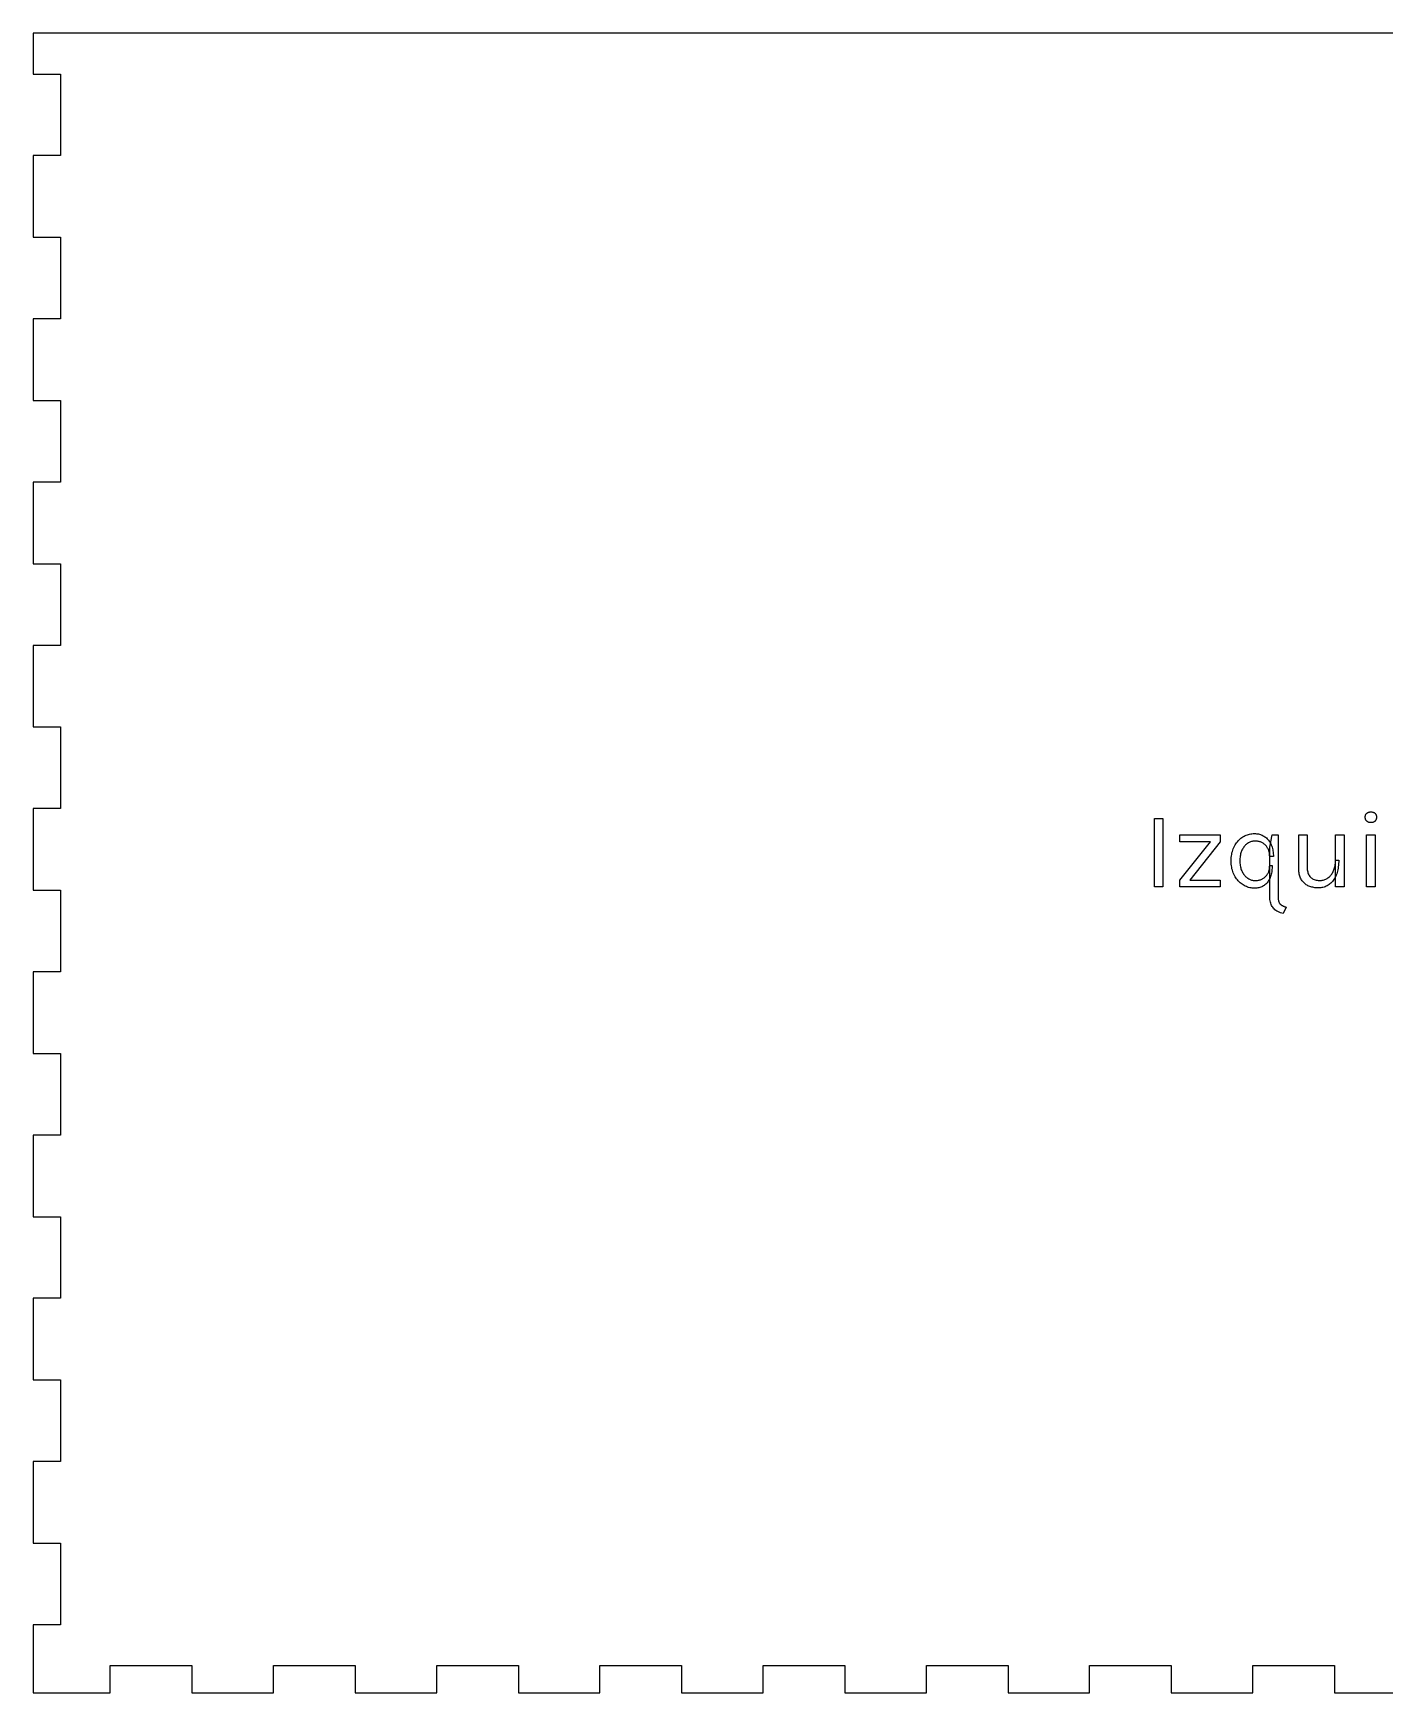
# Model space of a CAD drawing. Header units: millimetres. Extents: x 0 to 1206, y 0 to 1040.
# Drawn here: x 0 to 149, y 671 to 854 of the extents above; entities that cross this region are included whole.
import ezdxf

# ---------------------------------------------------------------- set-up
doc = ezdxf.new("R2010")
doc.units = ezdxf.units.MM
doc.layers.get('0').update_dxf_attribs({"linetype": 'CONTINUOUS'})

msp = doc.modelspace()

# ---------------------------------------------------------------- linework, layer by layer
for p, q in [((3, 854), (0, 854)), ((0, 854), (0, 849.5)), ((293, 854), (3, 854)), ((0, 849.5), (3, 849.5)), ((3, 849.5), (3, 840.5)), ((3, 840.5), (0, 840.5)), ((0, 840.5), (0, 831.5)), ((0, 831.5), (3, 831.5)), ((3, 831.5), (3, 822.5)), ((3, 822.5), (0, 822.5)), ((0, 822.5), (0, 813.5)), ((0, 813.5), (3, 813.5)), ((3, 813.5), (3, 804.5)), ((3, 804.5), (0, 804.5)), ((0, 804.5), (0, 795.5)), ((0, 795.5), (3, 795.5)), ((3, 795.5), (3, 786.5)), ((3, 786.5), (0, 786.5)), ((0, 786.5), (0, 777.5)), ((0, 777.5), (3, 777.5)), ((3, 777.5), (3, 768.5)), ((3, 768.5), (0, 768.5)), ((0, 768.5), (0, 759.5)), ((123.649, 759.866), (123.649, 767.402)), ((123.649, 767.402), (124.585, 767.402)), ((124.585, 767.402), (124.585, 759.866)), ((146.887, 767.558), (146.889, 767.61)), ((146.889, 767.505), (146.887, 767.558)), ((146.887, 767.558), (146.887, 767.558)), ((146.889, 767.61), (146.894, 767.659)), ((146.894, 767.454), (146.889, 767.505)), ((146.894, 767.659), (146.902, 767.707)), ((146.902, 767.405), (146.894, 767.454)), ((146.902, 767.707), (146.914, 767.752)), ((146.914, 767.359), (146.902, 767.405)), ((146.914, 767.752), (146.929, 767.795)), ((146.929, 767.314), (146.914, 767.359)), ((146.929, 767.795), (146.947, 767.836)), ((146.947, 767.272), (146.929, 767.314)), ((146.947, 767.836), (146.969, 767.875)), ((146.969, 767.231), (146.947, 767.272)), ((146.969, 767.875), (146.995, 767.911)), ((146.995, 767.193), (146.969, 767.231)), ((146.995, 767.911), (147.023, 767.946)), ((147.023, 767.157), (146.995, 767.193)), ((147.023, 767.946), (147.055, 767.978)), ((147.055, 767.123), (147.023, 767.157)), ((147.055, 767.978), (147.09, 768.008)), ((147.09, 767.092), (147.055, 767.123)), ((147.09, 768.008), (147.127, 768.034)), ((147.127, 767.064), (147.09, 767.092)), ((147.127, 768.034), (147.167, 768.058)), ((147.167, 767.039), (147.127, 767.064)), ((147.167, 768.058), (147.209, 768.078)), ((147.209, 767.017), (147.167, 767.039)), ((147.209, 768.078), (147.253, 768.095)), ((147.253, 766.999), (147.209, 767.017)), ((147.253, 768.095), (147.3, 768.109)), ((147.3, 766.984), (147.253, 766.999)), ((147.3, 768.109), (147.349, 768.12)), ((147.349, 766.973), (147.3, 766.984)), ((147.349, 768.12), (147.401, 768.128)), ((147.401, 766.965), (147.349, 766.973)), ((147.401, 768.128), (147.455, 768.132)), ((147.455, 766.96), (147.401, 766.965)), ((147.455, 768.132), (147.511, 768.134)), ((147.511, 766.958), (147.455, 766.96)), ((147.511, 768.134), (147.511, 768.134)), ((147.511, 768.134), (147.567, 768.132)), ((147.567, 766.96), (147.511, 766.958)), ((147.511, 766.958), (147.511, 766.958)), ((147.511, 766.958), (147.511, 766.958)), ((147.567, 768.132), (147.621, 768.128)), ((147.621, 766.965), (147.567, 766.96)), ((147.621, 768.128), (147.673, 768.12)), ((147.673, 766.973), (147.621, 766.965)), ((147.673, 768.12), (147.722, 768.109)), ((147.722, 766.984), (147.673, 766.973)), ((147.722, 768.109), (147.769, 768.095)), ((147.769, 766.999), (147.722, 766.984)), ((147.769, 768.095), (147.813, 768.078)), ((147.813, 767.017), (147.769, 766.999)), ((147.813, 768.078), (147.855, 768.058)), ((147.855, 767.039), (147.813, 767.017)), ((147.855, 768.058), (147.895, 768.034)), ((147.895, 767.064), (147.855, 767.039)), ((147.895, 768.034), (147.932, 768.008)), ((147.932, 767.092), (147.895, 767.064)), ((147.932, 768.008), (147.967, 767.978)), ((147.967, 767.123), (147.932, 767.092)), ((147.967, 767.978), (147.999, 767.946)), ((147.999, 767.157), (147.967, 767.123)), ((147.999, 767.946), (148.027, 767.911)), ((148.027, 767.193), (147.999, 767.157)), ((148.027, 767.911), (148.053, 767.875)), ((148.053, 767.231), (148.027, 767.193)), ((148.053, 767.875), (148.075, 767.836)), ((148.075, 767.272), (148.053, 767.231)), ((148.075, 767.836), (148.093, 767.795)), ((148.093, 767.314), (148.075, 767.272)), ((148.093, 767.795), (148.108, 767.752)), ((148.108, 767.359), (148.093, 767.314)), ((148.108, 767.752), (148.12, 767.707)), ((148.12, 767.405), (148.108, 767.359)), ((148.12, 767.707), (148.128, 767.659)), ((148.128, 767.454), (148.12, 767.405)), ((148.128, 767.659), (148.133, 767.61)), ((148.133, 767.505), (148.128, 767.454)), ((148.133, 767.61), (148.135, 767.558)), ((148.135, 767.558), (148.133, 767.505)), ((148.135, 767.558), (148.135, 767.558)), ((126.433, 764.846), (126.433, 765.602)), ((126.433, 765.602), (130.873, 765.602)), ((130.873, 765.602), (130.873, 764.846)), ((132.787, 764.842), (132.879, 764.948)), ((132.879, 764.948), (132.976, 765.048)), ((132.976, 765.048), (133.077, 765.142)), ((133.077, 765.142), (133.183, 765.23)), ((133.183, 765.23), (133.293, 765.311)), ((133.293, 765.311), (133.408, 765.386)), ((133.408, 765.386), (133.526, 765.454)), ((133.526, 765.454), (133.645, 765.516)), ((133.645, 765.516), (133.766, 765.57)), ((133.766, 765.57), (133.889, 765.616)), ((133.889, 765.616), (134.013, 765.656)), ((134.013, 765.656), (134.139, 765.688)), ((134.139, 765.688), (134.267, 765.714)), ((134.267, 765.714), (134.396, 765.732)), ((134.396, 765.732), (134.527, 765.742)), ((134.527, 765.742), (134.659, 765.746)), ((134.659, 765.746), (134.659, 765.746)), ((134.659, 765.746), (134.775, 765.743)), ((134.775, 765.743), (134.89, 765.734)), ((134.89, 765.734), (135.002, 765.72)), ((135.002, 765.72), (135.112, 765.7)), ((135.112, 765.7), (135.219, 765.674)), ((135.219, 765.674), (135.325, 765.642)), ((135.325, 765.642), (135.428, 765.605)), ((135.428, 765.605), (135.529, 765.562)), ((135.529, 765.562), (135.627, 765.513)), ((135.627, 765.513), (135.724, 765.458)), ((135.724, 765.458), (135.817, 765.398)), ((135.817, 765.398), (135.907, 765.332)), ((135.907, 765.332), (135.992, 765.26)), ((135.992, 765.26), (136.074, 765.183)), ((136.074, 765.183), (136.151, 765.1)), ((136.151, 765.1), (136.225, 765.012)), ((136.225, 765.012), (136.295, 764.918)), ((136.351, 764.258), (136.639, 765.602)), ((136.639, 765.602), (137.275, 765.602)), ((137.275, 765.602), (137.275, 758.894)), ((139.549, 761.966), (139.549, 765.614)), ((139.549, 765.614), (140.485, 765.614)), ((140.485, 765.614), (140.485, 762.038)), ((143.617, 759.866), (143.617, 765.614)), ((143.617, 765.614), (144.553, 765.614)), ((144.553, 765.614), (144.553, 759.866)), ((147.043, 759.866), (147.043, 765.614)), ((147.043, 765.614), (147.979, 765.614)), ((147.979, 765.614), (147.979, 759.866)), ((126.433, 760.622), (129.817, 764.846)), ((129.817, 764.846), (126.433, 764.846)), ((130.873, 764.846), (127.537, 760.622)), ((132.107, 762.931), (132.117, 763.11)), ((132.117, 763.11), (132.135, 763.284)), ((132.135, 763.284), (132.161, 763.453)), ((132.161, 763.453), (132.193, 763.616)), ((132.193, 763.616), (132.233, 763.774)), ((132.233, 763.774), (132.279, 763.927)), ((132.279, 763.927), (132.333, 764.075)), ((132.333, 764.075), (132.395, 764.217)), ((132.395, 764.217), (132.463, 764.354)), ((132.463, 764.354), (132.537, 764.485)), ((132.537, 764.485), (132.616, 764.61)), ((132.616, 764.61), (132.699, 764.729)), ((132.699, 764.729), (132.787, 764.842)), ((133.084, 763.139), (133.072, 763.012)), ((133.1, 763.262), (133.084, 763.139)), ((133.121, 763.38), (133.1, 763.262)), ((133.147, 763.496), (133.121, 763.38)), ((133.178, 763.607), (133.147, 763.496)), ((133.213, 763.714), (133.178, 763.607)), ((133.253, 763.817), (133.213, 763.714)), ((133.297, 763.916), (133.253, 763.817)), ((133.345, 764.011), (133.297, 763.916)), ((133.397, 764.101), (133.345, 764.011)), ((133.451, 764.187), (133.397, 764.101)), ((133.509, 764.268), (133.451, 764.187)), ((133.57, 764.345), (133.509, 764.268)), ((133.634, 764.417), (133.57, 764.345)), ((133.701, 764.485), (133.634, 764.417)), ((133.771, 764.548), (133.701, 764.485)), ((133.845, 764.606), (133.771, 764.548)), ((133.921, 764.66), (133.845, 764.606)), ((134, 764.709), (133.921, 764.66)), ((134.08, 764.753), (134, 764.709)), ((134.162, 764.792), (134.08, 764.753)), ((134.245, 764.825), (134.162, 764.792)), ((134.331, 764.854), (134.245, 764.825)), ((134.417, 764.877), (134.331, 764.854)), ((134.505, 764.895), (134.417, 764.877)), ((134.595, 764.908), (134.505, 764.895)), ((134.686, 764.915), (134.595, 764.908)), ((134.779, 764.918), (134.686, 764.915)), ((134.86, 764.916), (134.779, 764.918)), ((134.779, 764.918), (134.779, 764.918)), ((134.94, 764.91), (134.86, 764.916)), ((135.019, 764.9), (134.94, 764.91)), ((135.098, 764.886), (135.019, 764.9)), ((135.175, 764.869), (135.098, 764.886)), ((135.251, 764.847), (135.175, 764.869)), ((135.327, 764.821), (135.251, 764.847)), ((135.401, 764.791), (135.327, 764.821)), ((135.475, 764.758), (135.401, 764.791)), ((135.547, 764.72), (135.475, 764.758)), ((135.618, 764.679), (135.547, 764.72)), ((135.685, 764.633), (135.618, 764.679)), ((135.751, 764.585), (135.685, 764.633)), ((135.813, 764.532), (135.751, 764.585)), ((135.873, 764.476), (135.813, 764.532)), ((135.929, 764.417), (135.873, 764.476)), ((135.983, 764.353), (135.929, 764.417)), ((136.035, 764.286), (135.983, 764.353)), ((136.083, 764.215), (136.035, 764.286)), ((136.129, 764.141), (136.083, 764.215)), ((136.171, 764.063), (136.129, 764.141)), ((136.209, 763.982), (136.171, 764.063)), ((136.242, 763.896), (136.209, 763.982)), ((136.271, 763.808), (136.242, 763.896)), ((136.296, 763.716), (136.271, 763.808)), ((136.295, 764.918), (136.36, 764.819)), ((136.315, 763.62), (136.296, 763.716)), ((136.331, 763.521), (136.315, 763.62)), ((136.342, 763.418), (136.331, 763.521)), ((136.349, 763.312), (136.342, 763.418)), ((136.351, 763.202), (136.349, 763.312)), ((136.351, 758.954), (136.351, 764.258)), ((136.759, 763.202), (136.351, 763.202)), ((136.36, 764.819), (136.422, 764.714)), ((136.422, 764.714), (136.48, 764.603)), ((136.48, 764.603), (136.533, 764.487)), ((136.533, 764.487), (136.58, 764.366)), ((136.58, 764.366), (136.622, 764.239)), ((136.622, 764.239), (136.659, 764.107)), ((136.659, 764.107), (136.689, 763.969)), ((136.689, 763.969), (136.714, 763.826)), ((136.714, 763.826), (136.734, 763.678)), ((136.734, 763.678), (136.748, 763.525)), ((136.748, 763.525), (136.756, 763.366)), ((136.756, 763.366), (136.759, 763.202)), ((136.759, 763.202), (136.759, 763.202)), ((132.103, 762.746), (132.107, 762.931)), ((132.107, 762.559), (132.103, 762.746)), ((132.103, 762.746), (132.103, 762.746)), ((132.118, 762.378), (132.107, 762.559)), ((132.136, 762.202), (132.118, 762.378)), ((132.161, 762.031), (132.136, 762.202)), ((132.194, 761.865), (132.161, 762.031)), ((132.234, 761.706), (132.194, 761.865)), ((132.281, 761.551), (132.234, 761.706)), ((132.335, 761.402), (132.281, 761.551)), ((132.397, 761.258), (132.335, 761.402)), ((133.065, 762.881), (133.063, 762.746)), ((133.063, 762.746), (133.063, 762.746)), ((133.063, 762.746), (133.065, 762.605)), ((133.072, 763.012), (133.065, 762.881)), ((133.065, 762.605), (133.073, 762.47)), ((133.073, 762.47), (133.085, 762.338)), ((133.085, 762.338), (133.103, 762.211)), ((133.103, 762.211), (133.125, 762.089)), ((133.125, 762.089), (133.153, 761.971)), ((133.153, 761.971), (133.185, 761.858)), ((133.185, 761.858), (133.222, 761.75)), ((133.222, 761.75), (133.265, 761.645)), ((133.265, 761.645), (133.312, 761.546)), ((133.312, 761.546), (133.363, 761.451)), ((133.363, 761.451), (133.417, 761.361)), ((133.417, 761.361), (133.475, 761.276)), ((136.08, 761.229), (136.126, 761.3)), ((136.126, 761.3), (136.169, 761.375)), ((136.169, 761.375), (136.207, 761.453)), ((136.207, 761.453), (136.241, 761.535)), ((136.241, 761.535), (136.27, 761.621)), ((136.27, 761.621), (136.295, 761.71)), ((136.295, 761.71), (136.315, 761.802)), ((136.315, 761.802), (136.331, 761.898)), ((136.331, 761.898), (136.342, 761.997)), ((136.342, 761.997), (136.349, 762.1)), ((136.349, 762.1), (136.351, 762.206)), ((136.351, 762.206), (136.351, 762.206)), ((136.351, 762.206), (136.627, 762.206)), ((136.547, 761.38), (136.518, 761.256)), ((136.572, 761.509), (136.547, 761.38)), ((136.591, 761.641), (136.572, 761.509)), ((136.607, 761.776), (136.591, 761.641)), ((136.618, 761.916), (136.607, 761.776)), ((136.625, 762.059), (136.618, 761.916)), ((136.627, 762.206), (136.625, 762.059)), ((139.552, 761.819), (139.549, 761.966)), ((139.549, 761.966), (139.549, 761.966)), ((139.549, 761.966), (139.549, 761.966)), ((139.56, 761.676), (139.552, 761.819)), ((139.573, 761.539), (139.56, 761.676)), ((139.592, 761.408), (139.573, 761.539)), ((139.617, 761.281), (139.592, 761.408)), ((139.646, 761.16), (139.617, 761.281)), ((140.485, 762.038), (140.489, 761.897)), ((140.489, 761.897), (140.499, 761.764)), ((140.499, 761.764), (140.517, 761.637)), ((140.517, 761.637), (140.541, 761.518)), ((140.541, 761.518), (140.573, 761.405)), ((140.573, 761.405), (140.611, 761.299)), ((140.611, 761.299), (140.657, 761.201)), ((143.134, 761.205), (143.194, 761.286)), ((143.194, 761.286), (143.25, 761.373)), ((143.25, 761.373), (143.303, 761.463)), ((143.303, 761.463), (143.352, 761.558)), ((143.352, 761.558), (143.398, 761.657)), ((143.398, 761.657), (143.44, 761.76)), ((143.44, 761.76), (143.477, 761.866)), ((143.477, 761.866), (143.51, 761.974)), ((143.51, 761.974), (143.538, 762.086)), ((143.538, 762.086), (143.562, 762.201)), ((143.562, 762.201), (143.582, 762.318)), ((143.582, 762.318), (143.597, 762.439)), ((143.597, 762.439), (143.608, 762.562)), ((143.608, 762.562), (143.615, 762.689)), ((143.615, 762.689), (143.617, 762.818)), ((143.617, 762.818), (143.617, 762.818)), ((143.617, 762.818), (143.965, 762.818)), ((143.739, 761.308), (143.686, 761.168)), ((143.786, 761.453), (143.739, 761.308)), ((143.828, 761.604), (143.786, 761.453)), ((143.865, 761.76), (143.828, 761.604)), ((143.895, 761.923), (143.865, 761.76)), ((143.92, 762.09), (143.895, 761.923)), ((143.94, 762.264), (143.92, 762.09)), ((143.954, 762.443), (143.94, 762.264)), ((143.962, 762.628), (143.954, 762.443)), ((143.965, 762.818), (143.962, 762.628)), ((0, 759.5), (3, 759.5)), ((3, 759.5), (3, 750.5)), ((124.585, 759.866), (123.649, 759.866)), ((124.585, 759.866), (124.585, 759.866)), ((126.433, 759.866), (126.433, 760.622)), ((130.873, 759.866), (126.433, 759.866)), ((127.537, 760.622), (130.873, 760.622)), ((130.873, 760.622), (130.873, 759.866)), ((130.873, 759.866), (130.873, 759.866)), ((132.466, 761.12), (132.397, 761.258)), ((132.541, 760.988), (132.466, 761.12)), ((132.62, 760.862), (132.541, 760.988)), ((132.704, 760.742), (132.62, 760.862)), ((132.793, 760.628), (132.704, 760.742)), ((132.886, 760.521), (132.793, 760.628)), ((132.984, 760.421), (132.886, 760.521)), ((133.086, 760.327), (132.984, 760.421)), ((133.193, 760.239), (133.086, 760.327)), ((133.304, 760.157), (133.193, 760.239)), ((133.42, 760.082), (133.304, 760.157)), ((133.539, 760.014), (133.42, 760.082)), ((133.475, 761.276), (133.535, 761.195)), ((133.535, 761.195), (133.598, 761.119)), ((133.66, 759.952), (133.539, 760.014)), ((133.598, 761.119), (133.664, 761.048)), ((133.783, 759.898), (133.66, 759.952)), ((133.664, 761.048), (133.733, 760.982)), ((133.733, 760.982), (133.804, 760.92)), ((133.908, 759.852), (133.783, 759.898)), ((133.804, 760.92), (133.879, 760.863)), ((133.879, 760.863), (133.957, 760.811)), ((134.034, 759.812), (133.908, 759.852)), ((133.957, 760.811), (134.037, 760.764)), ((134.163, 759.78), (134.034, 759.812)), ((134.037, 760.764), (134.117, 760.721)), ((134.117, 760.721), (134.198, 760.684)), ((134.293, 759.754), (134.163, 759.78)), ((134.198, 760.684), (134.281, 760.652)), ((134.281, 760.652), (134.363, 760.624)), ((134.425, 759.736), (134.293, 759.754)), ((134.363, 760.624), (134.447, 760.602)), ((134.559, 759.726), (134.425, 759.736)), ((134.447, 760.602), (134.532, 760.584)), ((134.532, 760.584), (134.617, 760.572)), ((134.695, 759.722), (134.559, 759.726)), ((134.617, 760.572), (134.704, 760.564)), ((134.818, 759.725), (134.695, 759.722)), ((134.695, 759.722), (134.695, 759.722)), ((134.695, 759.722), (134.695, 759.722)), ((134.704, 760.564), (134.791, 760.562)), ((134.791, 760.562), (134.87, 760.564)), ((134.791, 760.562), (134.791, 760.562)), ((134.937, 759.734), (134.818, 759.725)), ((134.87, 760.564), (134.948, 760.569)), ((135.052, 759.75), (134.937, 759.734)), ((134.948, 760.569), (135.025, 760.579)), ((135.025, 760.579), (135.102, 760.592)), ((135.163, 759.772), (135.052, 759.75)), ((135.102, 760.592), (135.177, 760.609)), ((135.271, 759.8), (135.163, 759.772)), ((135.177, 760.609), (135.252, 760.629)), ((135.252, 760.629), (135.326, 760.653)), ((135.375, 759.834), (135.271, 759.8)), ((135.326, 760.653), (135.4, 760.681)), ((135.475, 759.875), (135.375, 759.834)), ((135.4, 760.681), (135.472, 760.713)), ((135.472, 760.713), (135.544, 760.748)), ((135.571, 759.922), (135.475, 759.875)), ((135.544, 760.748), (135.614, 760.787)), ((135.663, 759.975), (135.571, 759.922)), ((135.614, 760.787), (135.682, 760.83)), ((135.751, 760.034), (135.663, 759.975)), ((135.682, 760.83), (135.746, 760.876)), ((135.746, 760.876), (135.808, 760.926)), ((135.835, 760.099), (135.751, 760.034)), ((135.808, 760.926), (135.868, 760.979)), ((135.915, 760.169), (135.835, 760.099)), ((135.868, 760.979), (135.925, 761.036)), ((135.991, 760.243), (135.915, 760.169)), ((135.925, 761.036), (135.979, 761.097)), ((135.979, 761.097), (136.031, 761.161)), ((136.063, 760.323), (135.991, 760.243)), ((136.031, 761.161), (136.08, 761.229)), ((136.13, 760.408), (136.063, 760.323)), ((136.194, 760.497), (136.13, 760.408)), ((136.253, 760.591), (136.194, 760.497)), ((136.308, 760.691), (136.253, 760.591)), ((136.358, 760.795), (136.308, 760.691)), ((136.405, 760.904), (136.358, 760.795)), ((136.447, 761.017), (136.405, 760.904)), ((136.485, 761.135), (136.447, 761.017)), ((136.518, 761.256), (136.485, 761.135)), ((139.681, 761.044), (139.646, 761.16)), ((139.722, 760.933), (139.681, 761.044)), ((139.768, 760.827), (139.722, 760.933)), ((139.819, 760.727), (139.768, 760.827)), ((139.875, 760.632), (139.819, 760.727)), ((139.936, 760.541), (139.875, 760.632)), ((140, 760.456), (139.936, 760.541)), ((140.07, 760.376), (140, 760.456)), ((140.143, 760.3), (140.07, 760.376)), ((140.221, 760.23), (140.143, 760.3)), ((140.303, 760.164), (140.221, 760.23)), ((140.389, 760.104), (140.303, 760.164)), ((140.48, 760.048), (140.389, 760.104)), ((140.575, 759.998), (140.48, 760.048)), ((140.674, 759.952), (140.575, 759.998)), ((140.657, 761.201), (140.71, 761.109)), ((140.776, 759.912), (140.674, 759.952)), ((140.71, 761.109), (140.769, 761.024)), ((140.769, 761.024), (140.836, 760.946)), ((140.881, 759.876), (140.776, 759.912)), ((140.836, 760.946), (140.909, 760.875)), ((140.99, 759.844), (140.881, 759.876)), ((140.909, 760.875), (140.989, 760.812)), ((140.989, 760.812), (141.074, 760.756)), ((141.101, 759.818), (140.99, 759.844)), ((141.074, 760.756), (141.165, 760.708)), ((141.217, 759.796), (141.101, 759.818)), ((141.165, 760.708), (141.263, 760.667)), ((141.335, 759.78), (141.217, 759.796)), ((141.263, 760.667), (141.366, 760.634)), ((141.456, 759.768), (141.335, 759.78)), ((141.366, 760.634), (141.476, 760.607)), ((141.581, 759.76), (141.456, 759.768)), ((141.476, 760.607), (141.592, 760.589)), ((141.709, 759.758), (141.581, 759.76)), ((141.592, 760.589), (141.713, 760.578)), ((141.844, 759.762), (141.709, 759.758)), ((141.709, 759.758), (141.709, 759.758)), ((141.713, 760.578), (141.841, 760.574)), ((141.841, 760.574), (141.948, 760.577)), ((141.841, 760.574), (141.841, 760.574)), ((141.976, 759.773), (141.844, 759.762)), ((141.948, 760.577), (142.051, 760.586)), ((142.103, 759.791), (141.976, 759.773)), ((142.051, 760.586), (142.152, 760.6)), ((142.228, 759.816), (142.103, 759.791)), ((142.152, 760.6), (142.25, 760.62)), ((142.349, 759.849), (142.228, 759.816)), ((142.25, 760.62), (142.346, 760.646)), ((142.346, 760.646), (142.438, 760.678)), ((142.466, 759.889), (142.349, 759.849)), ((142.438, 760.678), (142.528, 760.715)), ((142.58, 759.936), (142.466, 759.889)), ((142.528, 760.715), (142.615, 760.758)), ((142.69, 759.99), (142.58, 759.936)), ((142.615, 760.758), (142.699, 760.807)), ((142.797, 760.052), (142.69, 759.99)), ((142.699, 760.807), (142.78, 760.862)), ((142.78, 760.862), (142.858, 760.922)), ((142.9, 760.121), (142.797, 760.052)), ((142.858, 760.922), (142.932, 760.986)), ((142.999, 760.197), (142.9, 760.121)), ((142.932, 760.986), (143.003, 761.055)), ((143.094, 760.279), (142.999, 760.197)), ((143.003, 761.055), (143.07, 761.127)), ((143.07, 761.127), (143.134, 761.205)), ((143.184, 760.368), (143.094, 760.279)), ((143.269, 760.463), (143.184, 760.368)), ((143.35, 760.564), (143.269, 760.463)), ((143.426, 760.672), (143.35, 760.564)), ((143.498, 760.786), (143.426, 760.672)), ((143.565, 760.907), (143.498, 760.786)), ((143.628, 761.034), (143.565, 760.907)), ((144.553, 759.866), (143.617, 759.866)), ((143.617, 759.866), (143.617, 759.866)), ((143.686, 761.168), (143.628, 761.034)), ((147.979, 759.866), (147.043, 759.866)), ((147.979, 759.866), (147.979, 759.866)), ((136.354, 758.785), (136.351, 758.954)), ((136.351, 758.954), (136.351, 758.954)), ((136.364, 758.624), (136.354, 758.785)), ((136.381, 758.471), (136.364, 758.624)), ((136.405, 758.325), (136.381, 758.471)), ((136.435, 758.188), (136.405, 758.325)), ((136.472, 758.058), (136.435, 758.188)), ((136.516, 757.936), (136.472, 758.058)), ((136.566, 757.821), (136.516, 757.936)), ((136.623, 757.715), (136.566, 757.821)), ((136.687, 757.616), (136.623, 757.715)), ((137.275, 758.894), (137.276, 758.814)), ((137.276, 758.814), (137.278, 758.738)), ((137.278, 758.738), (137.282, 758.665)), ((137.282, 758.665), (137.287, 758.595)), ((137.287, 758.595), (137.294, 758.529)), ((137.294, 758.529), (137.303, 758.467)), ((137.303, 758.467), (137.313, 758.408)), ((137.313, 758.408), (137.325, 758.353)), ((137.325, 758.353), (137.338, 758.301)), ((137.338, 758.301), (137.353, 758.252)), ((137.353, 758.252), (137.37, 758.206)), ((137.37, 758.206), (137.389, 758.162)), ((137.389, 758.162), (137.41, 758.121)), ((137.41, 758.121), (137.434, 758.081)), ((137.434, 758.081), (137.459, 758.043)), ((137.459, 758.043), (137.488, 758.007)), ((137.488, 758.007), (137.518, 757.973)), ((137.518, 757.973), (137.551, 757.941)), ((137.551, 757.941), (137.586, 757.911)), ((137.586, 757.911), (137.623, 757.883)), ((137.623, 757.883), (137.663, 757.856)), ((137.663, 757.856), (137.706, 757.83)), ((137.706, 757.83), (137.751, 757.804)), ((137.751, 757.804), (137.8, 757.778)), ((137.8, 757.778), (137.851, 757.753)), ((138.151, 757.634), (137.839, 756.914)), ((137.851, 757.753), (137.905, 757.729)), ((137.905, 757.729), (137.962, 757.704)), ((137.962, 757.704), (138.022, 757.68)), ((138.022, 757.68), (138.085, 757.657)), ((138.085, 757.657), (138.151, 757.634)), ((138.151, 757.634), (138.151, 757.634)), ((138.151, 757.634), (138.151, 757.634)), ((136.759, 757.524), (136.687, 757.616)), ((136.841, 757.436), (136.759, 757.524)), ((136.932, 757.354), (136.841, 757.436)), ((137.033, 757.276), (136.932, 757.354)), ((137.143, 757.203), (137.033, 757.276)), ((137.263, 757.136), (137.143, 757.203)), ((137.393, 757.073), (137.263, 757.136)), ((137.532, 757.015), (137.393, 757.073)), ((137.681, 756.962), (137.532, 757.015)), ((137.839, 756.914), (137.681, 756.962)), ((3, 750.5), (0, 750.5)), ((0, 750.5), (0, 741.5)), ((0, 741.5), (3, 741.5)), ((3, 741.5), (3, 732.5)), ((3, 732.5), (0, 732.5)), ((0, 732.5), (0, 723.5)), ((0, 723.5), (3, 723.5)), ((3, 723.5), (3, 714.5)), ((3, 714.5), (0, 714.5)), ((0, 714.5), (0, 705.5)), ((0, 705.5), (3, 705.5)), ((3, 705.5), (3, 696.5)), ((3, 696.5), (0, 696.5)), ((0, 696.5), (0, 687.5)), ((0, 687.5), (3, 687.5)), ((3, 687.5), (3, 678.5)), ((3, 678.5), (0, 678.5)), ((0, 678.5), (0, 674)), ((0, 674), (0, 671)), ((8.5, 671), (8.5, 674)), ((8.5, 674), (17.5, 674)), ((17.5, 674), (17.5, 671)), ((26.5, 671), (26.5, 674)), ((26.5, 674), (35.5, 674)), ((35.5, 674), (35.5, 671)), ((44.5, 671), (44.5, 674)), ((44.5, 674), (53.5, 674)), ((53.5, 674), (53.5, 671)), ((62.5, 671), (62.5, 674)), ((62.5, 674), (71.5, 674)), ((71.5, 674), (71.5, 671)), ((80.5, 671), (80.5, 674)), ((80.5, 674), (89.5, 674)), ((89.5, 674), (89.5, 671)), ((98.5, 671), (98.5, 674)), ((98.5, 674), (107.5, 674)), ((107.5, 674), (107.5, 671)), ((116.5, 671), (116.5, 674)), ((116.5, 674), (125.5, 674)), ((125.5, 674), (125.5, 671)), ((134.5, 671), (134.5, 674)), ((134.5, 674), (143.5, 674)), ((143.5, 674), (143.5, 671)), ((0, 671), (3, 671)), ((3, 671), (8.5, 671)), ((17.5, 671), (26.5, 671)), ((35.5, 671), (44.5, 671)), ((53.5, 671), (62.5, 671)), ((71.5, 671), (80.5, 671)), ((89.5, 671), (98.5, 671)), ((107.5, 671), (116.5, 671)), ((125.5, 671), (134.5, 671)), ((143.5, 671), (152.5, 671))]:
    msp.add_line(p, q)

doc.saveas('drawing.dxf')
